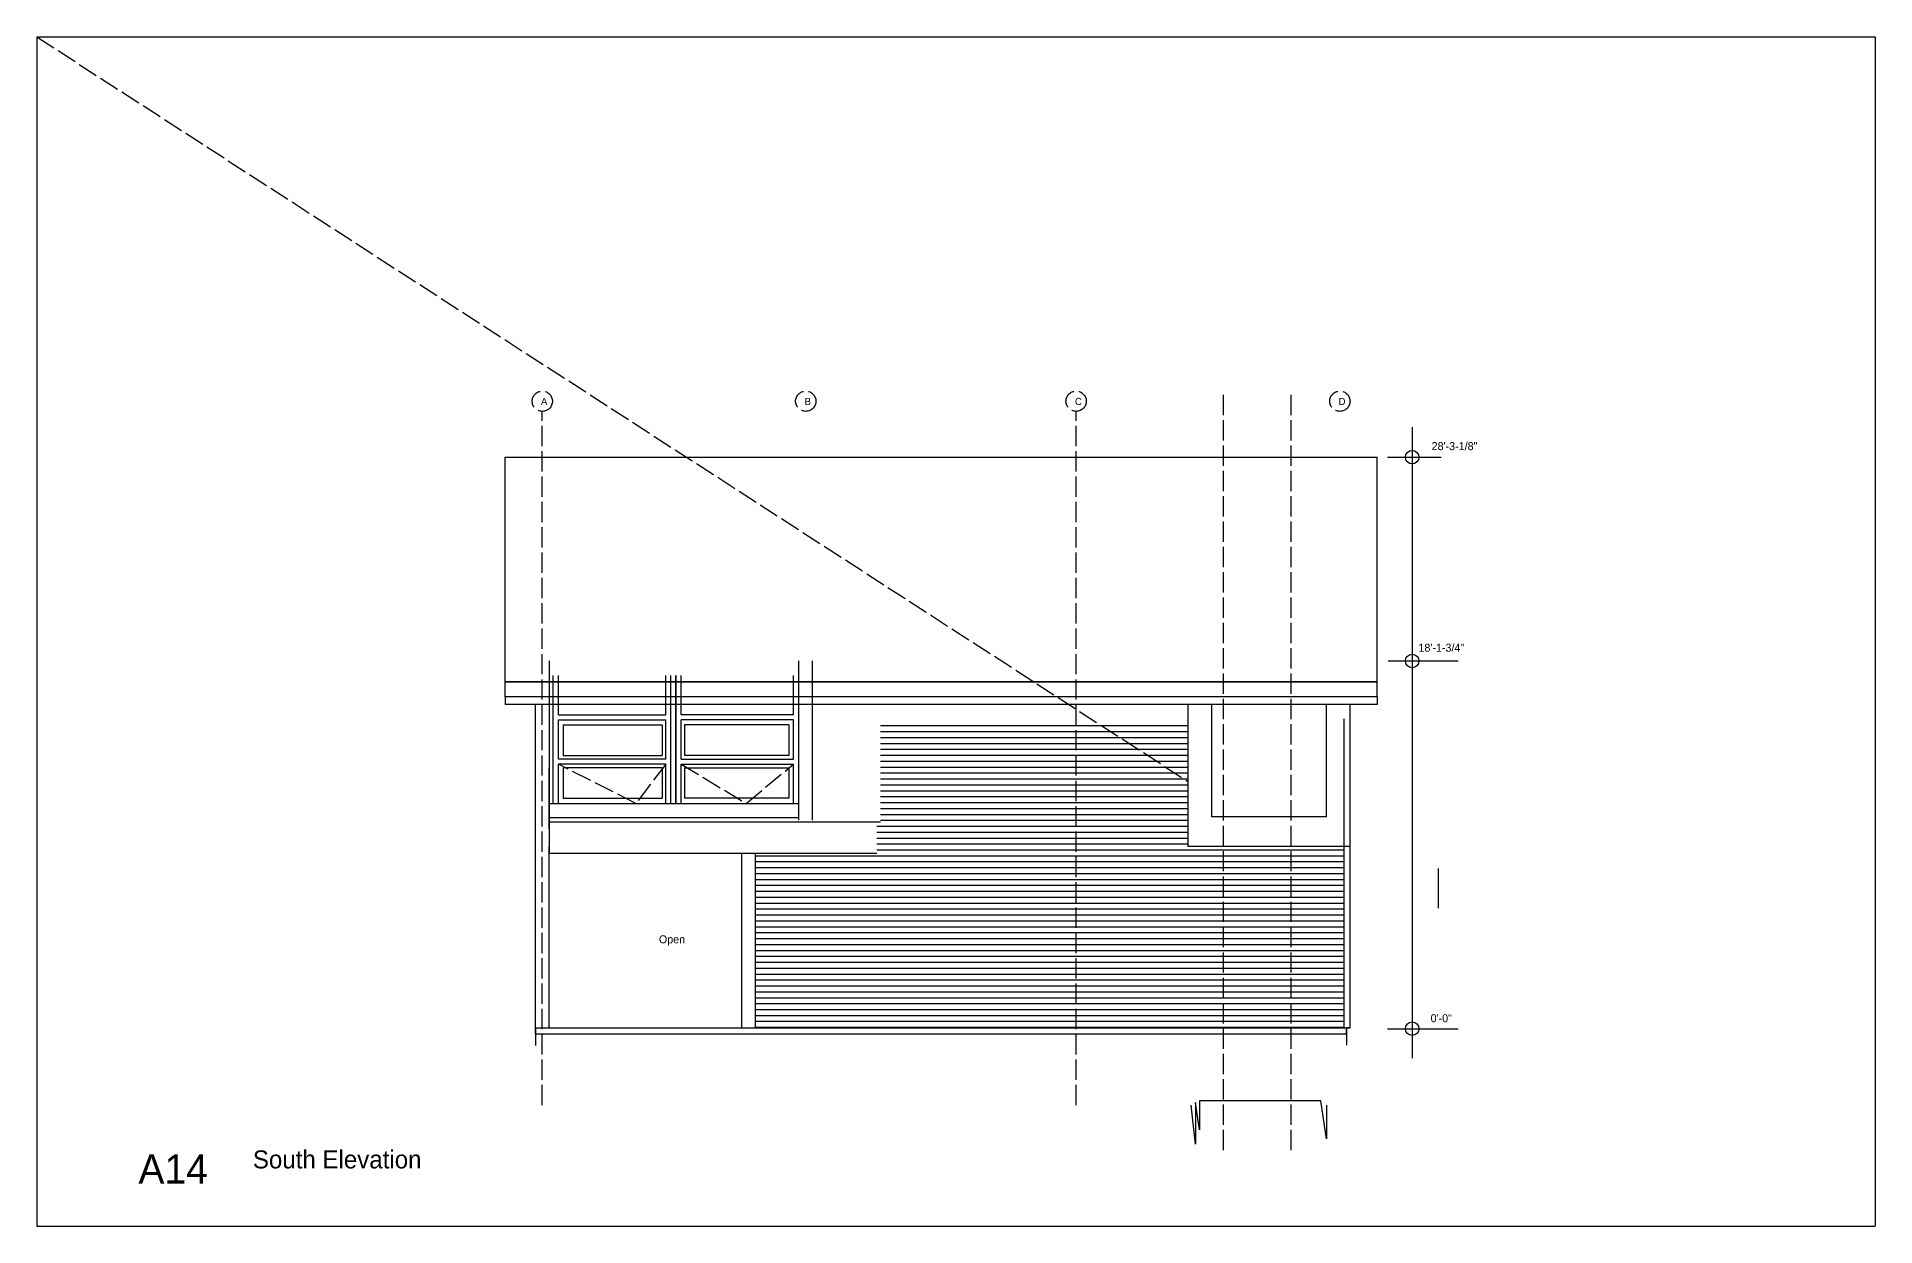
# Model space of a CAD drawing. Header units: inches. Extents: x -173 to 8050, y -1067 to 3486.
# Drawn here: x 3365 to 4453, y -1067 to -363 of the extents above; entities that cross this region are included whole.
import ezdxf

# ---------------------------------------------------------------- set-up
doc = ezdxf.new("R2010")
doc.units = ezdxf.units.IN
doc.header["$MEASUREMENT"] = 0
doc.linetypes.add('ACAD_ISO02W100', pattern=[15, 12, -3])
for name, color, linetype in [('const', 7, 'Continuous'), ('e1', 7, 'Continuous'), ('e2', 251, 'Continuous'), ('glassSwing', 172, 'ACAD_ISO02W100'), ('grid', 252, 'ACAD_ISO02W100'), ('soffit', 253, 'ACAD_ISO02W100'), ('walls', 7, 'Continuous')]:
    doc.layers.add(name, color=color, linetype=linetype)

msp = doc.modelspace()

# ---------------------------------------------------------------- linework, layer by layer
for p, q in [((3365.1, -363.4), (3365.1, -1067.4)), ((3365.1, -363.4), (4453.1, -363.4)), ((4453.1, -363.4), (4453.1, -1067.4)), ((3660.3, -950), (3660.3, -953.5)), ((4140.3, -953.5), (4140.3, -950)), ((3365.1, -1067.4), (4453.1, -1067.4))]:
    msp.add_line(p, q)
at = {"layer": 'e1'}
for p, q in [((3642.3, -745.2), (4158.3, -745.2)), ((4158.3, -745.2), (3642.3, -745.2)), ((4158.3, -754.1), (3642.3, -754.1)), ((3642.3, -754.1), (3642.3, -758.5)), ((4158.3, -758.5), (3642.3, -758.5)), ((4046.3, -758.5), (4046.3, -842.6)), ((4060.3, -758.5), (4060.3, -825.1)), ((4128.3, -825.1), (4128.3, -758.5)), ((4158.3, -754.1), (4158.3, -758.5)), ((4128.3, -825.1), (4060.3, -825.1)), ((3668.3, -832.1), (3668.3, -846.6)), ((3668.3, -950), (3668.3, -842.6)), ((3668.3, -846.6), (3862.2, -846.6)), ((3782.3, -950), (3782.3, -846.6)), ((4142.3, -842.6), (4046.3, -842.6)), ((3660.3, -953.5), (3660.3, -960.5))]:
    msp.add_line(p, q, dxfattribs=at)
at = {"layer": 'e2'}
for p, q in [((4179.1, -594.4), (4179.1, -968)), ((4164.4, -612.2), (4196.2, -612.2)), ((3668.3, -732.8), (3668.3, -832.1)), ((3816.2, -827.1), (3816.2, -732.8)), ((3824.2, -827.1), (3824.2, -732.8)), ((4164.8, -732.8), (4196.6, -732.8)), ((4196.6, -732.8), (4206.3, -732.8)), ((3670.8, -817.1), (3670.8, -741.4)), ((3673.8, -764.7), (3673.8, -741.4)), ((3737.4, -764.7), (3737.4, -741.4)), ((3740.4, -817.1), (3740.4, -741.4)), ((3743.4, -817.1), (3743.4, -741.4)), ((3743.4, -741.4), (3743.4, -817.1)), ((3746.4, -764.7), (3746.4, -741.4)), ((3813, -764.7), (3813, -741.4)), ((3673.8, -764.7), (3737.4, -764.7)), ((3673.8, -767.7), (3737.4, -767.7)), ((3673.8, -790.9), (3673.8, -767.7)), ((3676.7, -770.7), (3735.3, -770.7)), ((3676.7, -770.7), (3676.7, -788.7)), ((3735.3, -770.7), (3735.3, -788.7)), ((3737.4, -790.9), (3737.4, -767.7)), ((3813, -764.7), (3746.4, -764.7)), ((3813, -767.7), (3746.4, -767.7)), ((3746.4, -790.9), (3746.4, -767.7)), ((3810.1, -770.7), (3748.4, -770.7)), ((3748.4, -770.7), (3748.4, -788.7)), ((3810.1, -770.7), (3810.1, -788.7)), ((3813, -790.9), (3813, -767.7)), ((3864.5, -771.1), (4046.3, -771.1)), ((4138.8, -950), (4138.8, -767.1)), ((3864.5, -774.6), (4046.3, -774.6)), ((3864.5, -778.1), (4046.3, -778.1)), ((3864.5, -781.6), (4046.3, -781.6)), ((3737.4, -790.9), (3673.8, -790.9)), ((3737.4, -793.9), (3673.8, -793.9)), ((3673.8, -817.1), (3673.8, -793.9)), ((3676.7, -788.7), (3735.3, -788.7)), ((3737.4, -817.1), (3737.4, -793.9)), ((3746.4, -790.9), (3813, -790.9)), ((3746.4, -793.9), (3813, -793.9)), ((3746.4, -817.1), (3746.4, -793.9)), ((3810.1, -788.7), (3748.4, -788.7)), ((3813, -817.1), (3813, -793.9)), ((3864.5, -785.1), (4046.3, -785.1)), ((3864.5, -788.6), (4046.3, -788.6)), ((3864.5, -792.1), (4046.3, -792.1)), ((3735.3, -796.1), (3676.7, -796.1)), ((3676.7, -796.1), (3676.7, -814.1)), ((3735.3, -796.1), (3735.3, -814.1)), ((3748.4, -796.1), (3810.1, -796.1)), ((3748.4, -796.1), (3748.4, -814.1)), ((3810.1, -796.1), (3810.1, -814.1)), ((3864.5, -795.6), (4046.3, -795.6)), ((3864.5, -799.1), (4046.3, -799.1)), ((3864.5, -802.6), (4046.3, -802.6)), ((3676.7, -814.1), (3735.3, -814.1)), ((3810.1, -814.1), (3748.4, -814.1)), ((3864.5, -806.1), (4046.3, -806.1)), ((3864.5, -809.6), (4046.3, -809.6)), ((3864.5, -813.1), (4046.3, -813.1)), ((3668.3, -817.1), (3816.2, -817.1)), ((3668.3, -825.4), (3816.2, -825.4)), ((3864.5, -816.6), (4046.3, -816.6)), ((3864.5, -820.1), (4046.3, -820.1)), ((3864.5, -823.6), (4046.3, -823.6)), ((3668.3, -828.1), (3864.5, -828.1)), ((3862.2, -830.6), (4046.3, -830.6)), ((3862.2, -834.1), (4046.3, -834.1)), ((3862.2, -837.6), (4046.3, -837.6)), ((3864.5, -827.1), (4046.3, -827.1)), ((3790.3, -846.6), (3790.3, -950)), ((3790.3, -848.1), (4138.8, -848.1)), ((3862.2, -841.1), (4046.3, -841.1)), ((3862.2, -844.6), (4138.8, -844.6)), ((3790.3, -851.6), (4138.8, -851.6)), ((3790.3, -855.1), (4138.8, -855.1)), ((3790.3, -858.6), (4138.8, -858.6)), ((4194.5, -855.7), (4194.5, -879.2)), ((3790.3, -862.1), (4138.8, -862.1)), ((3790.3, -865.6), (4138.8, -865.6)), ((3790.3, -869.1), (4138.8, -869.1)), ((3790.3, -872.6), (4138.8, -872.6)), ((3790.3, -876.1), (4138.8, -876.1)), ((3790.3, -879.6), (4138.8, -879.6)), ((3790.3, -883.1), (4138.8, -883.1)), ((3790.3, -886.6), (4138.8, -886.6)), ((3790.3, -890.1), (4138.8, -890.1)), ((3790.3, -893.6), (4138.8, -893.6)), ((3790.3, -897.1), (4138.8, -897.1)), ((3790.3, -900.6), (4138.8, -900.6)), ((3790.3, -904.1), (4138.8, -904.1)), ((3790.3, -907.6), (4138.8, -907.6)), ((3790.3, -911.1), (4138.8, -911.1)), ((3790.3, -914.6), (4138.8, -914.6)), ((3790.3, -918.1), (4138.8, -918.1)), ((3790.3, -921.6), (4138.8, -921.6)), ((3790.3, -925.1), (4138.8, -925.1)), ((3790.3, -928.6), (4138.8, -928.6)), ((3790.3, -932.1), (4138.8, -932.1)), ((3790.3, -935.6), (4138.8, -935.6)), ((3790.3, -939.1), (4138.8, -939.1)), ((3790.3, -942.6), (4138.8, -942.6)), ((3790.3, -946.1), (4138.8, -946.1)), ((3660.3, -950), (4142.3, -950)), ((3660.3, -950), (3660.3, -953.5)), ((3790.3, -949.6), (4138.8, -949.6)), ((4140.3, -950), (4140.3, -953.5)), ((4140.3, -953.5), (4140.3, -960.2)), ((4164.4, -950.5), (4206.3, -950.5)), ((4050.8, -1018.8), (4048.3, -995.7)), ((4053.3, -1010.4), (4050.8, -994.2)), ((4050.8, -994.2), (4050.8, -1018.8)), ((4125, -993.2), (4053.3, -993.2)), ((4053.3, -993.2), (4053.3, -1010.4)), ((4128.3, -1015.6), (4125, -993.2)), ((4128.3, -995.7), (4128.3, -1015.6))]:
    msp.add_line(p, q, dxfattribs=at)
for centre in [(4179.1, -612.2), (4179.1, -732.8), (4179.1, -950.5)]:
    msp.add_circle(centre, 4, dxfattribs=at)
at = {"layer": 'glassSwing'}
for p, q in [((3719.7, -817.1), (3673.8, -793.9)), ((3737.4, -793.9), (3719.7, -817.1)), ((3746.4, -793.9), (3784.9, -817.1)), ((3784.9, -817.1), (3813, -793.9))]:
    msp.add_line(p, q, dxfattribs=at)
at = {"layer": 'grid'}
for p, q in [((4067.2, -575.3), (4067.2, -1022.9)), ((4107.2, -575.3), (4107.2, -1022.9)), ((3664.3, -995.7), (3664.3, -585.1)), ((3980.2, -995.7), (3980.2, -585.1))]:
    msp.add_line(p, q, dxfattribs=at)
for centre in [(3664.3, -579.1), (3820.2, -579.1), (3980.2, -579.1), (4136.3, -579.1)]:
    msp.add_circle(centre, 6, dxfattribs=at)
at = {"layer": 'soffit'}
msp.add_line((3365.1, -363.4), (4046.3, -804.1), dxfattribs=at)
at = {"layer": 'walls'}
for p, q in [((3642.3, -612.2), (4158.3, -612.2)), ((3642.3, -754.1), (3642.3, -612.2)), ((4158.3, -754.1), (4158.3, -612.2)), ((3660.3, -953.5), (3660.3, -758.5)), ((4142.3, -950), (4142.3, -758.5)), ((3668.3, -832.1), (3668.3, -796.1)), ((3660.3, -953.5), (4140.3, -953.5)), ((4142.3, -950), (4140.3, -950))]:
    msp.add_line(p, q, dxfattribs=at)

# ---------------------------------------------------------------- texts
at = {"layer": 'const', "attachment_point": 1}
for s, insert, char_height, width in [('A', (3663.5, -577.1), 4.26, 1625.197), ('B', (3819.5, -577.1), 4.26, 1625.197), ('C', (3979.5, -577.1), 4.26, 1625.197), ('D', (4135.5, -577.1), 4.26, 1625.197), ('28\'-3-1/8"', (4190.6, -603.3), 4.74, 1805.775), ('18\'-1-3/4"', (4182.8, -722.6), 4.74, 1805.775), ('Open', (3733.3, -895.2), 4.74, 1805.775), ('0\'-0"', (4190, -941.9), 4.74, 1805.775), ('South Elevation', (3493, -1022.5), 10.656, 4062.993), ('A14', (3425.3, -1024.9), 17.26, 6582.049)]:
    msp.add_mtext(s, dxfattribs=dict(at, insert=insert, char_height=char_height, width=width))

doc.saveas('drawing.dxf')
